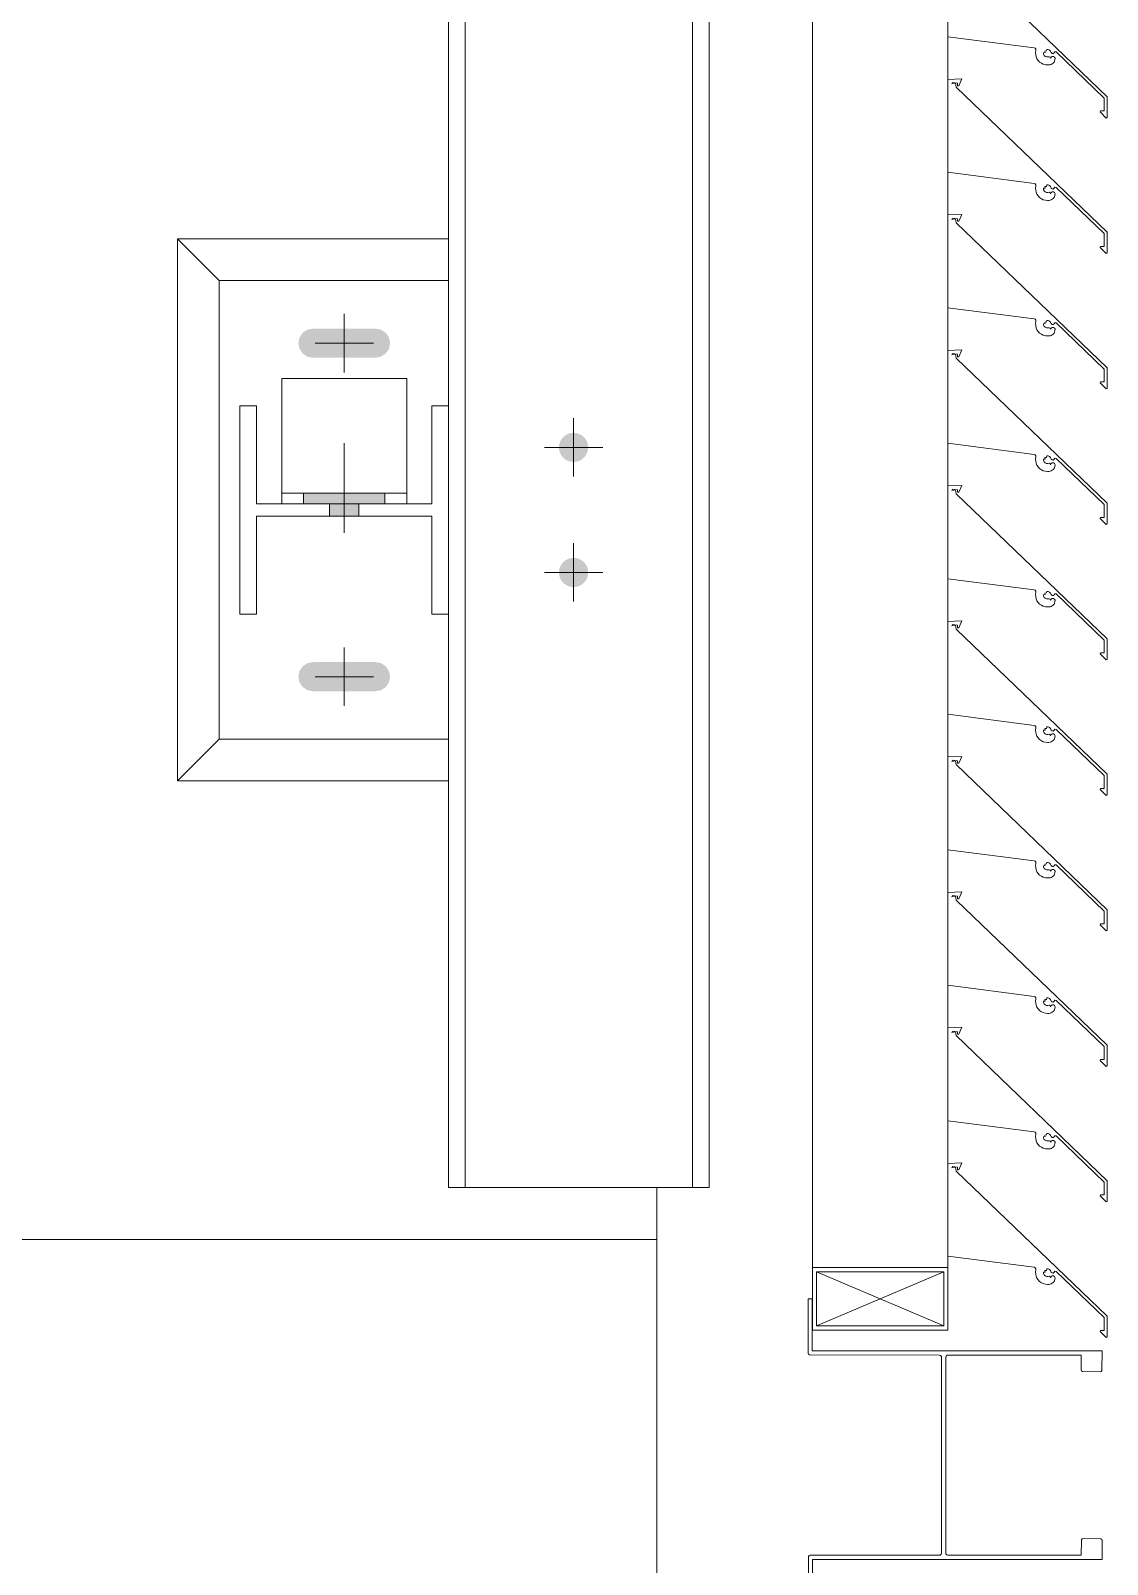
# Model space of a CAD drawing. Header units: millimetres. Extents: x -220592 to 404889, y -217665 to 38245.
# Drawn here: x 7651.58 to 7656.74, y -47997.08 to -47989.73 of the extents above; entities that cross this region are included whole.
import ezdxf

# ---------------------------------------------------------------- set-up
doc = ezdxf.new("R2010")
doc.units = ezdxf.units.MM
doc.linetypes.add('XKITLINE00', pattern=[0])
doc.layers.add('000 - 0_HIDE_OBJ_FRAMING_DEF_SUB_1', color=7, linetype='Continuous')
doc.layers.add('Part', color=7, linetype='Continuous', lineweight=0)

# ---------------------------------------------------------------- blocks, each defined once
blk = doc.blocks.new('*A13471')
at = {"layer": '000 - 0_HIDE_OBJ_FRAMING_DEF_SUB_1', "color": 7, "linetype": 'XKITLINE00', "lineweight": 0}
blk.add_line((-83.063215, 212.190805), (-83.063212, 214.940805), dxfattribs=at)
blk = doc.blocks.new('*A13472')
at = {"layer": '000 - 0_HIDE_OBJ_FRAMING_DEF_SUB_1', "color": 7, "linetype": 'XKITLINE00', "lineweight": 0}
blk.add_line((-83.063349, 214.690805), (-83.063349, 214.940805), dxfattribs=at)
blk = doc.blocks.new('*A14906')
at = {"layer": 'Part', "color": 7, "linetype": 'XKITLINE00', "lineweight": 0}
for p, q in [((-82.318045, 214.556249), (-82.318045, 227.756135)), ((-81.668045, 227.406131), (-81.668045, 227.610427)), ((-81.668045, 226.756131), (-81.668045, 226.960427)), ((-81.668045, 226.106131), (-81.668045, 226.310427)), ((-81.668045, 225.456131), (-81.668045, 225.660427)), ((-81.668045, 224.806131), (-81.668045, 225.010427)), ((-81.668045, 224.156131), (-81.668045, 224.360427)), ((-81.668045, 223.506131), (-81.668045, 223.710427)), ((-81.668045, 222.856131), (-81.668045, 223.060427)), ((-81.668045, 222.206131), (-81.668045, 222.410427)), ((-81.668045, 221.556131), (-81.668045, 221.760427)), ((-81.668045, 220.906131), (-81.668045, 221.110427)), ((-81.668045, 220.256131), (-81.668045, 220.460427)), ((-81.668045, 219.606131), (-81.668045, 219.810427)), ((-81.668045, 218.956131), (-81.668045, 219.160427)), ((-81.668045, 218.306131), (-81.668045, 218.510427)), ((-81.668045, 217.656131), (-81.668045, 217.860427)), ((-81.668045, 217.006131), (-81.668045, 217.210427)), ((-81.668045, 216.356131), (-81.668045, 216.560427)), ((-81.668045, 215.706131), (-81.668045, 215.910427)), ((-81.668045, 215.056131), (-81.668045, 215.260427)), ((-81.668045, 214.556249), (-81.668045, 214.610427))]:
    blk.add_line(p, q, dxfattribs=at)
blk = doc.blocks.new('*A14907')
at = {"layer": '000 - 0_HIDE_OBJ_FRAMING_DEF_SUB_1'}
for points in [[(-83.4564, 218.5605), (-83.4496, 218.5595), (-83.4429, 218.5578), (-83.4364, 218.5555), (-83.4302, 218.5525), (-83.4243, 218.549), (-83.4188, 218.5449), (-83.4137, 218.5403), (-83.4091, 218.5352), (-83.405, 218.5297), (-83.4015, 218.5238), (-83.3985, 218.5176), (-83.3962, 218.5111), (-83.3946, 218.5045), (-83.3936, 218.4977), (-83.3932, 218.4908), (-83.3936, 218.4839), (-83.3946, 218.4771), (-83.3962, 218.4705), (-83.3985, 218.464), (-83.4015, 218.4578), (-83.405, 218.4519), (-83.4091, 218.4464), (-83.4137, 218.4413), (-83.4188, 218.4367), (-83.4243, 218.4326), (-83.4302, 218.4291), (-83.4364, 218.4261), (-83.4429, 218.4238), (-83.4496, 218.4221), (-83.4564, 218.4211), (-83.4632, 218.4208), (-83.4701, 218.4211), (-83.4769, 218.4221), (-83.4835, 218.4238), (-83.49, 218.4261), (-83.4962, 218.4291), (-83.5021, 218.4326), (-83.5076, 218.4367), (-83.5127, 218.4413), (-83.5173, 218.4464), (-83.5214, 218.4519), (-83.5249, 218.4578), (-83.5279, 218.464), (-83.5302, 218.4705), (-83.5319, 218.4771), (-83.5329, 218.4839), (-83.5332, 218.4908), (-83.5329, 218.4977), (-83.5319, 218.5045), (-83.5302, 218.5111), (-83.5279, 218.5176), (-83.5249, 218.5238), (-83.5214, 218.5297), (-83.5173, 218.5352), (-83.5127, 218.5403), (-83.5076, 218.5449), (-83.5021, 218.549), (-83.4962, 218.5525), (-83.49, 218.5555), (-83.4835, 218.5578), (-83.4769, 218.5595), (-83.4701, 218.5605), (-83.4632, 218.5608)], [(-83.4564, 217.9605), (-83.4496, 217.9595), (-83.4429, 217.9578), (-83.4364, 217.9555), (-83.4302, 217.9525), (-83.4243, 217.949), (-83.4188, 217.9449), (-83.4137, 217.9403), (-83.4091, 217.9352), (-83.405, 217.9297), (-83.4015, 217.9238), (-83.3985, 217.9176), (-83.3962, 217.9111), (-83.3946, 217.9045), (-83.3936, 217.8977), (-83.3932, 217.8908), (-83.3936, 217.8839), (-83.3946, 217.8771), (-83.3962, 217.8705), (-83.3985, 217.864), (-83.4015, 217.8578), (-83.405, 217.8519), (-83.4091, 217.8464), (-83.4137, 217.8413), (-83.4188, 217.8367), (-83.4243, 217.8326), (-83.4302, 217.8291), (-83.4364, 217.8261), (-83.4429, 217.8238), (-83.4496, 217.8221), (-83.4564, 217.8211), (-83.4632, 217.8208), (-83.4701, 217.8211), (-83.4769, 217.8221), (-83.4835, 217.8238), (-83.49, 217.8261), (-83.4962, 217.8291), (-83.5021, 217.8326), (-83.5076, 217.8367), (-83.5127, 217.8413), (-83.5173, 217.8464), (-83.5214, 217.8519), (-83.5249, 217.8578), (-83.5279, 217.864), (-83.5302, 217.8705), (-83.5319, 217.8771), (-83.5329, 217.8839), (-83.5332, 217.8908), (-83.5329, 217.8977), (-83.5319, 217.9045), (-83.5302, 217.9111), (-83.5279, 217.9176), (-83.5249, 217.9238), (-83.5214, 217.9297), (-83.5173, 217.9352), (-83.5127, 217.9403), (-83.5076, 217.9449), (-83.5021, 217.949), (-83.4962, 217.9525), (-83.49, 217.9555), (-83.4835, 217.9578), (-83.4769, 217.9595), (-83.4701, 217.9605), (-83.4632, 217.9608)]]:
    blk.add_hatch(color=7, dxfattribs=at).paths.add_polyline_path(points, flags=17)
at = {"layer": '000 - 0_HIDE_OBJ_FRAMING_DEF_SUB_1', "color": 7, "linetype": 'XKITLINE00', "lineweight": 0}
for p, q in [((-83.4632, 218.6308), (-83.4632, 218.3508)), ((-83.6032, 218.4908), (-83.3232, 218.4908)), ((-83.4632, 218.0308), (-83.4632, 217.7508)), ((-83.6032, 217.8908), (-83.3232, 217.8908))]:
    blk.add_line(p, q, dxfattribs=at)
blk = doc.blocks.new('*A14908')
at = {"layer": '000 - 0_HIDE_OBJ_FRAMING_DEF_SUB_1'}
for points in [[(-84.7582, 218.2208), (-84.7582, 218.2708), (-84.3682, 218.2708), (-84.3682, 218.2208)], [(-84.6332, 218.1608), (-84.6332, 218.2208), (-84.4932, 218.2208), (-84.4932, 218.1608)]]:
    blk.add_hatch(color=7, dxfattribs=at).paths.add_polyline_path(points, flags=17)
at = {"layer": '000 - 0_HIDE_OBJ_FRAMING_DEF_SUB_1', "color": 7, "linetype": 'XKITLINE00', "lineweight": 0}
for p, q in [((-84.5632, 218.0816), (-84.5632, 218.5108)), ((-84.7582, 218.2208), (-84.7582, 218.2708)), ((-84.6332, 218.1608), (-84.6332, 218.2208)), ((-84.4932, 218.1608), (-84.4932, 218.2208)), ((-84.3682, 218.2208), (-84.3682, 218.2708))]:
    blk.add_line(p, q, dxfattribs=at)
blk = doc.blocks.new('*A14909')
at = {"layer": '000 - 0_HIDE_OBJ_FRAMING_DEF_SUB_1', "color": 7, "linetype": 'XKITLINE00', "lineweight": 0}
for p, q in [((-84.863213, 218.820805), (-84.863213, 218.220805)), ((-84.263213, 218.820805), (-84.863213, 218.820805)), ((-84.263213, 218.220805), (-84.263213, 218.820805)), ((-84.863213, 218.270805), (-84.263213, 218.270805))]:
    blk.add_line(p, q, dxfattribs=at)
blk = doc.blocks.new('*A14910')
at = {"layer": '000 - 0_HIDE_OBJ_FRAMING_DEF_SUB_1', "color": 7, "linetype": 'XKITLINE00', "lineweight": 0}
for p, q in [((-85.363213, 219.490805), (-85.163213, 219.290805)), ((-85.363213, 216.890805), (-85.363213, 219.490805)), ((-85.363213, 219.490805), (-84.063213, 219.490805)), ((-85.163213, 217.090805), (-85.363213, 216.890805)), ((-85.363213, 216.890805), (-84.063213, 216.890805))]:
    blk.add_line(p, q, dxfattribs=at)
blk = doc.blocks.new('*A14911')
at = {"layer": '000 - 0_HIDE_OBJ_FRAMING_DEF_SUB_1', "color": 7, "linetype": 'XKITLINE00', "lineweight": 0}
for p, q in [((-85.163213, 219.290805), (-85.163213, 217.090805)), ((-85.163213, 219.290805), (-84.063213, 219.290805)), ((-85.163213, 217.090805), (-84.063213, 217.090805))]:
    blk.add_line(p, q, dxfattribs=at)
blk = doc.blocks.new('*A14912')
at = {"layer": '000 - 0_HIDE_OBJ_FRAMING_DEF_SUB_1'}
for points in [[(-84.3485, 219.0176), (-84.3432, 218.9908), (-84.3485, 218.964), (-84.3637, 218.9413), (-84.3864, 218.9261), (-84.4132, 218.9208), (-84.7132, 218.9208), (-84.74, 218.9261), (-84.7627, 218.9413), (-84.7779, 218.964), (-84.7832, 218.9908), (-84.7779, 219.0176), (-84.7627, 219.0403), (-84.74, 219.0555), (-84.7132, 219.0608), (-84.4132, 219.0608), (-84.3864, 219.0555), (-84.3637, 219.0403)], [(-84.3485, 217.4176), (-84.3432, 217.3908), (-84.3485, 217.364), (-84.3637, 217.3413), (-84.3864, 217.3261), (-84.4132, 217.3208), (-84.7132, 217.3208), (-84.74, 217.3261), (-84.7627, 217.3413), (-84.7779, 217.364), (-84.7832, 217.3908), (-84.7779, 217.4176), (-84.7627, 217.4403), (-84.74, 217.4555), (-84.7132, 217.4608), (-84.4132, 217.4608), (-84.3864, 217.4555), (-84.3637, 217.4403)]]:
    blk.add_hatch(color=7, dxfattribs=at).paths.add_polyline_path(points, flags=17)
at = {"layer": '000 - 0_HIDE_OBJ_FRAMING_DEF_SUB_1', "color": 7, "linetype": 'XKITLINE00', "lineweight": 0}
for p, q in [((-84.5632, 219.1308), (-84.5632, 218.8508)), ((-84.7032, 218.9908), (-84.4232, 218.9908)), ((-84.5632, 217.5308), (-84.5632, 217.2508)), ((-84.7032, 217.3908), (-84.4232, 217.3908))]:
    blk.add_line(p, q, dxfattribs=at)
blk = doc.blocks.new('*A14914')
at = {"layer": '000 - 0_HIDE_OBJ_FRAMING_DEF_SUB_1', "color": 7, "linetype": 'XKITLINE00', "lineweight": 0}
for p, q in [((-84.983213, 218.690805), (-85.063213, 218.690805)), ((-85.063213, 218.690805), (-85.063213, 217.690805)), ((-84.983213, 218.220805), (-84.983213, 218.690805)), ((-84.063213, 218.690805), (-84.143213, 218.690805)), ((-84.143213, 218.690805), (-84.143213, 218.220805)), ((-84.063213, 217.690805), (-84.063213, 218.690805)), ((-84.143213, 218.220805), (-84.983213, 218.220805)), ((-84.983213, 217.690805), (-84.983213, 218.160805)), ((-84.983213, 218.160805), (-84.143213, 218.160805)), ((-84.143213, 218.160805), (-84.143213, 217.690805)), ((-85.063213, 217.690805), (-84.983213, 217.690805)), ((-84.143213, 217.690805), (-84.063213, 217.690805))]:
    blk.add_line(p, q, dxfattribs=at)
blk = doc.blocks.new('*A14915')
at = {"layer": '000 - 0_HIDE_OBJ_FRAMING_DEF_SUB_1', "color": 7, "linetype": 'XKITLINE00', "lineweight": 0}
for p, q in [((-87.063349, 214.690805), (-83.063349, 214.690805)), ((-87.063349, 212.690805), (-87.063349, 214.690805)), ((-83.063349, 214.690805), (-83.063349, 212.690805)), ((-83.063349, 212.690805), (-87.063349, 212.690805))]:
    blk.add_line(p, q, dxfattribs=at)
blk = doc.blocks.new('*A14917')
at = {"layer": '000 - 0_HIDE_OBJ_FRAMING_DEF_SUB_1', "color": 7, "linetype": 'XKITLINE00', "lineweight": 0}
for p, q in [((-83.983213, 214.940805), (-83.983213, 242.190805)), ((-82.893213, 214.940805), (-82.893213, 242.190805)), ((-82.813213, 214.940805), (-82.813213, 242.190805)), ((-84.063213, 218.690805), (-84.063213, 238.690805)), ((-84.063213, 214.940805), (-84.063213, 217.690805)), ((-84.063213, 214.940805), (-82.813213, 214.940805))]:
    blk.add_line(p, q, dxfattribs=at)
blk = doc.blocks.new('*A14919')
at = {"layer": 'Part', "color": 7, "linetype": 'XKITLINE00', "lineweight": 0}
for p, q in [((-82.318264, 214.406135), (-82.338264, 214.406132)), ((-82.338264, 214.406132), (-82.338218, 214.146132)), ((-82.31822, 214.156135), (-82.318264, 214.406135)), ((-82.338218, 214.146132), (-82.336532, 214.140576)), ((-82.336532, 214.140576), (-82.332043, 214.136894)), ((-82.332043, 214.136894), (-81.708216, 214.136241)), ((-80.92822, 214.156378), (-82.31822, 214.156135)), ((-81.708216, 214.136241), (-81.70266, 214.134557)), ((-81.70266, 214.134557), (-81.698977, 214.13007)), ((-81.698977, 214.13007), (-81.698215, 214.126243)), ((-81.698051, 213.186243), (-81.698215, 214.126243)), ((-81.678215, 214.126247), (-81.67653, 214.131803)), ((-81.677289, 213.18242), (-81.678215, 214.126247)), ((-81.67653, 214.131803), (-81.672043, 214.135487)), ((-81.672043, 214.135487), (-81.028216, 214.13636)), ((-81.028216, 214.13636), (-81.028204, 214.06636)), ((-80.928965, 214.062551), (-80.92822, 214.156378)), ((-81.028204, 214.06636), (-81.026518, 214.060805)), ((-81.026518, 214.060805), (-81.022029, 214.057122)), ((-81.022029, 214.057122), (-80.938203, 214.056376)), ((-80.938203, 214.056376), (-80.932647, 214.058062)), ((-80.932647, 214.058062), (-80.928965, 214.062551)), ((-81.027301, 213.250187), (-81.028049, 213.17636)), ((-81.023618, 213.254676), (-81.027301, 213.250187)), ((-81.018063, 213.256362), (-81.023618, 213.254676)), ((-80.934236, 213.255615), (-81.018063, 213.256362)), ((-80.929747, 213.251933), (-80.934236, 213.255615)), ((-80.928061, 213.246378), (-80.929747, 213.251933)), ((-80.928045, 213.156378), (-80.928061, 213.246378)), ((-82.337287, 213.169959), (-82.338002, 212.906132)), ((-82.333604, 213.174447), (-82.337287, 213.169959)), ((-82.328049, 213.176133), (-82.333604, 213.174447)), ((-81.704222, 213.177003), (-82.328049, 213.176133)), ((-82.318045, 213.156135), (-80.928045, 213.156378)), ((-82.318002, 212.906135), (-82.318045, 213.156135)), ((-81.699735, 213.180687), (-81.704222, 213.177003)), ((-81.698051, 213.186243), (-81.699735, 213.180687)), ((-81.673605, 213.177933), (-81.677289, 213.18242)), ((-81.668049, 213.176248), (-81.673605, 213.177933)), ((-81.028049, 213.17636), (-81.668049, 213.176248)), ((-82.338002, 212.906132), (-82.318002, 212.906135))]:
    blk.add_line(p, q, dxfattribs=at)
blk = doc.blocks.new('*A14921')
at = {"layer": 'Part', "color": 7, "linetype": 'XKITLINE00', "lineweight": 0}
for p, q in [((-81.668045, 214.556249), (-82.318045, 214.556249)), ((-82.318045, 214.556249), (-82.318045, 214.256249)), ((-81.668045, 214.256249), (-81.668045, 214.556249)), ((-82.298045, 214.276249), (-81.688045, 214.536249)), ((-82.298045, 214.536249), (-81.688045, 214.276249)), ((-82.298045, 214.276249), (-82.298045, 214.536249)), ((-82.298045, 214.536249), (-81.688045, 214.536249)), ((-81.688045, 214.536249), (-81.688045, 214.276249)), ((-82.318045, 214.256249), (-81.668045, 214.256249)), ((-81.688045, 214.276249), (-82.298045, 214.276249))]:
    blk.add_line(p, q, dxfattribs=at)
blk = doc.blocks.new('*A14932')
at = {"layer": 'Part', "color": 7, "linetype": 'XKITLINE00', "lineweight": 0}
for p, q in [((-81.668236, 220.906123), (-81.668243, 220.460453)), ((-81.60055, 220.908745), (-81.668236, 220.906123)), ((-81.648356, 220.884428), (-81.64632, 220.891001)), ((-81.63134, 220.887332), (-81.648356, 220.884428)), ((-81.64632, 220.891001), (-81.621337, 220.887861)), ((-81.628443, 220.868789), (-81.63134, 220.887332)), ((-80.903321, 220.172543), (-81.628443, 220.868789)), ((-81.621337, 220.887861), (-81.621208, 220.87567)), ((-81.621208, 220.87567), (-81.616085, 220.875258)), ((-81.616085, 220.875258), (-81.60055, 220.908745)), ((-81.668243, 220.460453), (-81.254237, 220.407423)), ((-81.254237, 220.407423), (-81.249162, 220.405233)), ((-81.249162, 220.405233), (-81.246025, 220.400681)), ((-81.245786, 220.395159), (-81.247272, 220.385025)), ((-81.247272, 220.385025), (-81.246897, 220.374789)), ((-81.246897, 220.374789), (-81.244674, 220.36479)), ((-81.246025, 220.400681), (-81.245786, 220.395159)), ((-81.244674, 220.36479), (-81.240676, 220.35536)), ((-81.240676, 220.35536), (-81.235036, 220.34681)), ((-81.209279, 220.383625), (-81.201573, 220.384731)), ((-81.20871, 220.377141), (-81.209279, 220.383625)), ((-81.205908, 220.371267), (-81.20871, 220.377141)), ((-81.201226, 220.366745), (-81.205908, 220.371267)), ((-81.202743, 220.391791), (-81.195578, 220.392735)), ((-81.201573, 220.384731), (-81.202743, 220.391791)), ((-81.195258, 220.364147), (-81.201226, 220.366745)), ((-81.195578, 220.392735), (-81.193256, 220.400125)), ((-81.188758, 220.363803), (-81.195258, 220.364147)), ((-81.193256, 220.400125), (-81.186584, 220.399703)), ((-81.18284, 220.364708), (-81.188758, 220.363803)), ((-81.186584, 220.399703), (-81.180508, 220.396913)), ((-81.178029, 220.362301), (-81.18284, 220.364708)), ((-81.180508, 220.396913), (-81.175841, 220.392126)), ((-81.175999, 220.35732), (-81.178029, 220.362301)), ((-81.173057, 220.362792), (-81.175999, 220.35732)), ((-81.175841, 220.392126), (-81.172727, 220.384553)), ((-81.1679, 220.36601), (-81.173057, 220.362792)), ((-81.172727, 220.384553), (-81.168544, 220.380396)), ((-81.168544, 220.380396), (-81.16265, 220.38019)), ((-81.161823, 220.365998), (-81.1679, 220.36601)), ((-81.16265, 220.38019), (-81.158186, 220.384044)), ((-81.156679, 220.362761), (-81.161823, 220.365998)), ((-81.158186, 220.384044), (-81.154531, 220.388671)), ((-81.154039, 220.357287), (-81.156679, 220.362761)), ((-81.15627, 220.344021), (-81.154535, 220.349517)), ((-81.154535, 220.349517), (-81.154039, 220.357287)), ((-81.154531, 220.388671), (-81.149372, 220.387579)), ((-81.149372, 220.387579), (-80.918356, 220.166176)), ((-81.235036, 220.34681), (-81.22794, 220.339423)), ((-81.22794, 220.339423), (-81.219624, 220.333445)), ((-81.219624, 220.333445), (-81.210361, 220.329072)), ((-81.210361, 220.329072), (-81.20046, 220.326449)), ((-81.20046, 220.326449), (-81.190247, 220.325664)), ((-81.190247, 220.325664), (-81.183448, 220.325762)), ((-81.183448, 220.325762), (-81.17772, 220.326398)), ((-81.17772, 220.326398), (-81.172219, 220.328117)), ((-81.172219, 220.328117), (-81.167149, 220.330857)), ((-81.167149, 220.330857), (-81.162695, 220.334515)), ((-81.162695, 220.334515), (-81.159024, 220.338958)), ((-81.159024, 220.338958), (-81.15627, 220.344021)), ((-80.918356, 220.166176), (-80.918699, 220.10483)), ((-80.903874, 220.073392), (-80.903321, 220.172543)), ((-80.936119, 220.104733), (-80.937204, 220.099812)), ((-80.937204, 220.099812), (-80.908555, 220.070923)), ((-80.918699, 220.10483), (-80.936119, 220.104733)), ((-80.908555, 220.070923), (-80.903874, 220.073392))]:
    blk.add_line(p, q, dxfattribs=at)
blk = doc.blocks.new('*A14933')
at = {"layer": 'Part', "color": 7, "linetype": 'XKITLINE00', "lineweight": 0}
for p, q in [((-81.668236, 220.256123), (-81.668243, 219.810453)), ((-81.60055, 220.258745), (-81.668236, 220.256123)), ((-81.648356, 220.234428), (-81.64632, 220.241001)), ((-81.63134, 220.237332), (-81.648356, 220.234428)), ((-81.64632, 220.241001), (-81.621337, 220.237861)), ((-81.628443, 220.218789), (-81.63134, 220.237332)), ((-80.903321, 219.522543), (-81.628443, 220.218789)), ((-81.621337, 220.237861), (-81.621208, 220.22567)), ((-81.621208, 220.22567), (-81.616085, 220.225258)), ((-81.616085, 220.225258), (-81.60055, 220.258745)), ((-81.668243, 219.810453), (-81.254237, 219.757423)), ((-81.254237, 219.757423), (-81.249162, 219.755233)), ((-81.249162, 219.755233), (-81.246025, 219.750681)), ((-81.245786, 219.745159), (-81.247272, 219.735025)), ((-81.247272, 219.735025), (-81.246897, 219.724789)), ((-81.246897, 219.724789), (-81.244674, 219.71479)), ((-81.246025, 219.750681), (-81.245786, 219.745159)), ((-81.244674, 219.71479), (-81.240676, 219.70536)), ((-81.240676, 219.70536), (-81.235036, 219.69681)), ((-81.235036, 219.69681), (-81.22794, 219.689423)), ((-81.22794, 219.689423), (-81.219624, 219.683445)), ((-81.209279, 219.733625), (-81.201573, 219.734731)), ((-81.20871, 219.727141), (-81.209279, 219.733625)), ((-81.205908, 219.721267), (-81.20871, 219.727141)), ((-81.201226, 219.716745), (-81.205908, 219.721267)), ((-81.202743, 219.741791), (-81.195578, 219.742735)), ((-81.201573, 219.734731), (-81.202743, 219.741791)), ((-81.195258, 219.714147), (-81.201226, 219.716745)), ((-81.195578, 219.742735), (-81.193256, 219.750125)), ((-81.188758, 219.713803), (-81.195258, 219.714147)), ((-81.193256, 219.750125), (-81.186584, 219.749703)), ((-81.18284, 219.714708), (-81.188758, 219.713803)), ((-81.186584, 219.749703), (-81.180508, 219.746913)), ((-81.178029, 219.712301), (-81.18284, 219.714708)), ((-81.180508, 219.746913), (-81.175841, 219.742126)), ((-81.175999, 219.70732), (-81.178029, 219.712301)), ((-81.173057, 219.712792), (-81.175999, 219.70732)), ((-81.175841, 219.742126), (-81.172727, 219.734553)), ((-81.1679, 219.71601), (-81.173057, 219.712792)), ((-81.172727, 219.734553), (-81.168544, 219.730396)), ((-81.168544, 219.730396), (-81.16265, 219.73019)), ((-81.161823, 219.715998), (-81.1679, 219.71601)), ((-81.162695, 219.684515), (-81.159024, 219.688958)), ((-81.16265, 219.73019), (-81.158186, 219.734044)), ((-81.156679, 219.712761), (-81.161823, 219.715998)), ((-81.159024, 219.688958), (-81.15627, 219.694021)), ((-81.158186, 219.734044), (-81.154531, 219.738671)), ((-81.154039, 219.707287), (-81.156679, 219.712761)), ((-81.15627, 219.694021), (-81.154535, 219.699517)), ((-81.154535, 219.699517), (-81.154039, 219.707287)), ((-81.154531, 219.738671), (-81.149372, 219.737579)), ((-81.149372, 219.737579), (-80.918356, 219.516176)), ((-81.219624, 219.683445), (-81.210361, 219.679072)), ((-81.210361, 219.679072), (-81.20046, 219.676449)), ((-81.20046, 219.676449), (-81.190247, 219.675664)), ((-81.190247, 219.675664), (-81.183448, 219.675762)), ((-81.183448, 219.675762), (-81.17772, 219.676398)), ((-81.17772, 219.676398), (-81.172219, 219.678117)), ((-81.172219, 219.678117), (-81.167149, 219.680857)), ((-81.167149, 219.680857), (-81.162695, 219.684515)), ((-80.918356, 219.516176), (-80.918699, 219.45483)), ((-80.903874, 219.423392), (-80.903321, 219.522543)), ((-80.936119, 219.454733), (-80.937204, 219.449812)), ((-80.937204, 219.449812), (-80.908555, 219.420923)), ((-80.918699, 219.45483), (-80.936119, 219.454733)), ((-80.908555, 219.420923), (-80.903874, 219.423392))]:
    blk.add_line(p, q, dxfattribs=at)
blk = doc.blocks.new('*A14934')
at = {"layer": 'Part', "color": 7, "linetype": 'XKITLINE00', "lineweight": 0}
for p, q in [((-81.668236, 219.606123), (-81.668243, 219.160453)), ((-81.60055, 219.608745), (-81.668236, 219.606123)), ((-81.648356, 219.584428), (-81.64632, 219.591001)), ((-81.63134, 219.587332), (-81.648356, 219.584428)), ((-81.64632, 219.591001), (-81.621337, 219.587861)), ((-81.628443, 219.568789), (-81.63134, 219.587332)), ((-80.903321, 218.872543), (-81.628443, 219.568789)), ((-81.621337, 219.587861), (-81.621208, 219.57567)), ((-81.621208, 219.57567), (-81.616085, 219.575258)), ((-81.616085, 219.575258), (-81.60055, 219.608745)), ((-81.668243, 219.160453), (-81.254237, 219.107423)), ((-81.254237, 219.107423), (-81.249162, 219.105233)), ((-81.249162, 219.105233), (-81.246025, 219.100681)), ((-81.246025, 219.100681), (-81.245786, 219.095159)), ((-81.195578, 219.092735), (-81.193256, 219.100125)), ((-81.193256, 219.100125), (-81.186584, 219.099703)), ((-81.186584, 219.099703), (-81.180508, 219.096913)), ((-81.245786, 219.095159), (-81.247272, 219.085025)), ((-81.247272, 219.085025), (-81.246897, 219.074789)), ((-81.246897, 219.074789), (-81.244674, 219.06479)), ((-81.244674, 219.06479), (-81.240676, 219.05536)), ((-81.240676, 219.05536), (-81.235036, 219.04681)), ((-81.235036, 219.04681), (-81.22794, 219.039423)), ((-81.22794, 219.039423), (-81.219624, 219.033445)), ((-81.219624, 219.033445), (-81.210361, 219.029072)), ((-81.210361, 219.029072), (-81.20046, 219.026449)), ((-81.209279, 219.083625), (-81.201573, 219.084731)), ((-81.20871, 219.077141), (-81.209279, 219.083625)), ((-81.205908, 219.071267), (-81.20871, 219.077141)), ((-81.201226, 219.066745), (-81.205908, 219.071267)), ((-81.202743, 219.091791), (-81.195578, 219.092735)), ((-81.201573, 219.084731), (-81.202743, 219.091791)), ((-81.195258, 219.064147), (-81.201226, 219.066745)), ((-81.20046, 219.026449), (-81.190247, 219.025664)), ((-81.188758, 219.063803), (-81.195258, 219.064147)), ((-81.190247, 219.025664), (-81.183448, 219.025762)), ((-81.18284, 219.064708), (-81.188758, 219.063803)), ((-81.183448, 219.025762), (-81.17772, 219.026398)), ((-81.178029, 219.062301), (-81.18284, 219.064708)), ((-81.180508, 219.096913), (-81.175841, 219.092126)), ((-81.175999, 219.05732), (-81.178029, 219.062301)), ((-81.17772, 219.026398), (-81.172219, 219.028117)), ((-81.173057, 219.062792), (-81.175999, 219.05732)), ((-81.175841, 219.092126), (-81.172727, 219.084553)), ((-81.1679, 219.06601), (-81.173057, 219.062792)), ((-81.172727, 219.084553), (-81.168544, 219.080396)), ((-81.172219, 219.028117), (-81.167149, 219.030857)), ((-81.168544, 219.080396), (-81.16265, 219.08019)), ((-81.161823, 219.065998), (-81.1679, 219.06601)), ((-81.167149, 219.030857), (-81.162695, 219.034515)), ((-81.162695, 219.034515), (-81.159024, 219.038958)), ((-81.16265, 219.08019), (-81.158186, 219.084044)), ((-81.156679, 219.062761), (-81.161823, 219.065998)), ((-81.159024, 219.038958), (-81.15627, 219.044021)), ((-81.158186, 219.084044), (-81.154531, 219.088671)), ((-81.154039, 219.057287), (-81.156679, 219.062761)), ((-81.15627, 219.044021), (-81.154535, 219.049517)), ((-81.154535, 219.049517), (-81.154039, 219.057287)), ((-81.154531, 219.088671), (-81.149372, 219.087579)), ((-81.149372, 219.087579), (-80.918356, 218.866176)), ((-80.936119, 218.804733), (-80.937204, 218.799812)), ((-80.918699, 218.80483), (-80.936119, 218.804733)), ((-80.918356, 218.866176), (-80.918699, 218.80483)), ((-80.903874, 218.773392), (-80.903321, 218.872543)), ((-80.937204, 218.799812), (-80.908555, 218.770923)), ((-80.908555, 218.770923), (-80.903874, 218.773392))]:
    blk.add_line(p, q, dxfattribs=at)
blk = doc.blocks.new('*A14935')
at = {"layer": 'Part', "color": 7, "linetype": 'XKITLINE00', "lineweight": 0}
for p, q in [((-81.668236, 218.956123), (-81.668243, 218.510453)), ((-81.60055, 218.958745), (-81.668236, 218.956123)), ((-81.616085, 218.925258), (-81.60055, 218.958745)), ((-81.648356, 218.934428), (-81.64632, 218.941001)), ((-81.63134, 218.937332), (-81.648356, 218.934428)), ((-81.64632, 218.941001), (-81.621337, 218.937861)), ((-81.628443, 218.918789), (-81.63134, 218.937332)), ((-80.903321, 218.222543), (-81.628443, 218.918789)), ((-81.621337, 218.937861), (-81.621208, 218.92567)), ((-81.621208, 218.92567), (-81.616085, 218.925258)), ((-81.668243, 218.510453), (-81.254237, 218.457423)), ((-81.254237, 218.457423), (-81.249162, 218.455233)), ((-81.249162, 218.455233), (-81.246025, 218.450681)), ((-81.245786, 218.445159), (-81.247272, 218.435025)), ((-81.246025, 218.450681), (-81.245786, 218.445159)), ((-81.202743, 218.441791), (-81.195578, 218.442735)), ((-81.201573, 218.434731), (-81.202743, 218.441791)), ((-81.195578, 218.442735), (-81.193256, 218.450125)), ((-81.193256, 218.450125), (-81.186584, 218.449703)), ((-81.186584, 218.449703), (-81.180508, 218.446913)), ((-81.180508, 218.446913), (-81.175841, 218.442126)), ((-81.175841, 218.442126), (-81.172727, 218.434553)), ((-81.158186, 218.434044), (-81.154531, 218.438671)), ((-81.154531, 218.438671), (-81.149372, 218.437579)), ((-81.149372, 218.437579), (-80.918356, 218.216176)), ((-81.247272, 218.435025), (-81.246897, 218.424789)), ((-81.246897, 218.424789), (-81.244674, 218.41479)), ((-81.244674, 218.41479), (-81.240676, 218.40536)), ((-81.240676, 218.40536), (-81.235036, 218.39681)), ((-81.235036, 218.39681), (-81.22794, 218.389423)), ((-81.22794, 218.389423), (-81.219624, 218.383445)), ((-81.219624, 218.383445), (-81.210361, 218.379072)), ((-81.210361, 218.379072), (-81.20046, 218.376449)), ((-81.209279, 218.433625), (-81.201573, 218.434731)), ((-81.20871, 218.427141), (-81.209279, 218.433625)), ((-81.205908, 218.421267), (-81.20871, 218.427141)), ((-81.201226, 218.416745), (-81.205908, 218.421267)), ((-81.195258, 218.414147), (-81.201226, 218.416745)), ((-81.20046, 218.376449), (-81.190247, 218.375664)), ((-81.188758, 218.413803), (-81.195258, 218.414147)), ((-81.190247, 218.375664), (-81.183448, 218.375762)), ((-81.18284, 218.414708), (-81.188758, 218.413803)), ((-81.183448, 218.375762), (-81.17772, 218.376398)), ((-81.178029, 218.412301), (-81.18284, 218.414708)), ((-81.175999, 218.40732), (-81.178029, 218.412301)), ((-81.17772, 218.376398), (-81.172219, 218.378117)), ((-81.173057, 218.412792), (-81.175999, 218.40732)), ((-81.1679, 218.41601), (-81.173057, 218.412792)), ((-81.172727, 218.434553), (-81.168544, 218.430396)), ((-81.172219, 218.378117), (-81.167149, 218.380857)), ((-81.168544, 218.430396), (-81.16265, 218.43019)), ((-81.161823, 218.415998), (-81.1679, 218.41601)), ((-81.167149, 218.380857), (-81.162695, 218.384515)), ((-81.162695, 218.384515), (-81.159024, 218.388958)), ((-81.16265, 218.43019), (-81.158186, 218.434044)), ((-81.156679, 218.412761), (-81.161823, 218.415998)), ((-81.159024, 218.388958), (-81.15627, 218.394021)), ((-81.154039, 218.407287), (-81.156679, 218.412761)), ((-81.15627, 218.394021), (-81.154535, 218.399517)), ((-81.154535, 218.399517), (-81.154039, 218.407287)), ((-80.918356, 218.216176), (-80.918699, 218.15483)), ((-80.903874, 218.123392), (-80.903321, 218.222543)), ((-80.936119, 218.154733), (-80.937204, 218.149812)), ((-80.937204, 218.149812), (-80.908555, 218.120923)), ((-80.918699, 218.15483), (-80.936119, 218.154733)), ((-80.908555, 218.120923), (-80.903874, 218.123392))]:
    blk.add_line(p, q, dxfattribs=at)
blk = doc.blocks.new('*A14936')
at = {"layer": 'Part', "color": 7, "linetype": 'XKITLINE00', "lineweight": 0}
for p, q in [((-81.668236, 218.306123), (-81.668243, 217.860453)), ((-81.60055, 218.308745), (-81.668236, 218.306123)), ((-81.648356, 218.284428), (-81.64632, 218.291001)), ((-81.64632, 218.291001), (-81.621337, 218.287861)), ((-81.616085, 218.275258), (-81.60055, 218.308745)), ((-81.63134, 218.287332), (-81.648356, 218.284428)), ((-81.628443, 218.268789), (-81.63134, 218.287332)), ((-80.903321, 217.572543), (-81.628443, 218.268789)), ((-81.621337, 218.287861), (-81.621208, 218.27567)), ((-81.621208, 218.27567), (-81.616085, 218.275258)), ((-81.668243, 217.860453), (-81.254237, 217.807423)), ((-81.254237, 217.807423), (-81.249162, 217.805233)), ((-81.249162, 217.805233), (-81.246025, 217.800681)), ((-81.245786, 217.795159), (-81.247272, 217.785025)), ((-81.247272, 217.785025), (-81.246897, 217.774789)), ((-81.246897, 217.774789), (-81.244674, 217.76479)), ((-81.246025, 217.800681), (-81.245786, 217.795159)), ((-81.209279, 217.783625), (-81.201573, 217.784731)), ((-81.20871, 217.777141), (-81.209279, 217.783625)), ((-81.205908, 217.771267), (-81.20871, 217.777141)), ((-81.202743, 217.791791), (-81.195578, 217.792735)), ((-81.201573, 217.784731), (-81.202743, 217.791791)), ((-81.195578, 217.792735), (-81.193256, 217.800125)), ((-81.193256, 217.800125), (-81.186584, 217.799703)), ((-81.186584, 217.799703), (-81.180508, 217.796913)), ((-81.180508, 217.796913), (-81.175841, 217.792126)), ((-81.175841, 217.792126), (-81.172727, 217.784553)), ((-81.172727, 217.784553), (-81.168544, 217.780396)), ((-81.168544, 217.780396), (-81.16265, 217.78019)), ((-81.16265, 217.78019), (-81.158186, 217.784044)), ((-81.158186, 217.784044), (-81.154531, 217.788671)), ((-81.154531, 217.788671), (-81.149372, 217.787579)), ((-81.149372, 217.787579), (-80.918356, 217.566176)), ((-81.244674, 217.76479), (-81.240676, 217.75536)), ((-81.240676, 217.75536), (-81.235036, 217.74681)), ((-81.235036, 217.74681), (-81.22794, 217.739423)), ((-81.22794, 217.739423), (-81.219624, 217.733445)), ((-81.219624, 217.733445), (-81.210361, 217.729072)), ((-81.210361, 217.729072), (-81.20046, 217.726449)), ((-81.201226, 217.766745), (-81.205908, 217.771267)), ((-81.195258, 217.764147), (-81.201226, 217.766745)), ((-81.20046, 217.726449), (-81.190247, 217.725664)), ((-81.188758, 217.763803), (-81.195258, 217.764147)), ((-81.190247, 217.725664), (-81.183448, 217.725762)), ((-81.18284, 217.764708), (-81.188758, 217.763803)), ((-81.183448, 217.725762), (-81.17772, 217.726398)), ((-81.178029, 217.762301), (-81.18284, 217.764708)), ((-81.175999, 217.75732), (-81.178029, 217.762301)), ((-81.17772, 217.726398), (-81.172219, 217.728117)), ((-81.173057, 217.762792), (-81.175999, 217.75732)), ((-81.1679, 217.76601), (-81.173057, 217.762792)), ((-81.172219, 217.728117), (-81.167149, 217.730857)), ((-81.161823, 217.765998), (-81.1679, 217.76601)), ((-81.167149, 217.730857), (-81.162695, 217.734515)), ((-81.162695, 217.734515), (-81.159024, 217.738958)), ((-81.156679, 217.762761), (-81.161823, 217.765998)), ((-81.159024, 217.738958), (-81.15627, 217.744021)), ((-81.154039, 217.757287), (-81.156679, 217.762761)), ((-81.15627, 217.744021), (-81.154535, 217.749517)), ((-81.154535, 217.749517), (-81.154039, 217.757287)), ((-80.918356, 217.566176), (-80.918699, 217.50483)), ((-80.903874, 217.473392), (-80.903321, 217.572543)), ((-80.936119, 217.504733), (-80.937204, 217.499812)), ((-80.937204, 217.499812), (-80.908555, 217.470923)), ((-80.918699, 217.50483), (-80.936119, 217.504733)), ((-80.908555, 217.470923), (-80.903874, 217.473392))]:
    blk.add_line(p, q, dxfattribs=at)
blk = doc.blocks.new('*A14937')
at = {"layer": 'Part', "color": 7, "linetype": 'XKITLINE00', "lineweight": 0}
for p, q in [((-81.668236, 217.656123), (-81.668243, 217.210453)), ((-81.60055, 217.658745), (-81.668236, 217.656123)), ((-81.648356, 217.634428), (-81.64632, 217.641001)), ((-81.63134, 217.637332), (-81.648356, 217.634428)), ((-81.64632, 217.641001), (-81.621337, 217.637861)), ((-81.628443, 217.618789), (-81.63134, 217.637332)), ((-81.621337, 217.637861), (-81.621208, 217.62567)), ((-81.616085, 217.625258), (-81.60055, 217.658745)), ((-80.903321, 216.922543), (-81.628443, 217.618789)), ((-81.621208, 217.62567), (-81.616085, 217.625258)), ((-81.668243, 217.210453), (-81.254237, 217.157423)), ((-81.254237, 217.157423), (-81.249162, 217.155233)), ((-81.249162, 217.155233), (-81.246025, 217.150681)), ((-81.245786, 217.145159), (-81.247272, 217.135025)), ((-81.247272, 217.135025), (-81.246897, 217.124789)), ((-81.246897, 217.124789), (-81.244674, 217.11479)), ((-81.246025, 217.150681), (-81.245786, 217.145159)), ((-81.244674, 217.11479), (-81.240676, 217.10536)), ((-81.209279, 217.133625), (-81.201573, 217.134731)), ((-81.20871, 217.127141), (-81.209279, 217.133625)), ((-81.205908, 217.121267), (-81.20871, 217.127141)), ((-81.201226, 217.116745), (-81.205908, 217.121267)), ((-81.202743, 217.141791), (-81.195578, 217.142735)), ((-81.201573, 217.134731), (-81.202743, 217.141791)), ((-81.195258, 217.114147), (-81.201226, 217.116745)), ((-81.195578, 217.142735), (-81.193256, 217.150125)), ((-81.188758, 217.113803), (-81.195258, 217.114147)), ((-81.193256, 217.150125), (-81.186584, 217.149703)), ((-81.18284, 217.114708), (-81.188758, 217.113803)), ((-81.186584, 217.149703), (-81.180508, 217.146913)), ((-81.178029, 217.112301), (-81.18284, 217.114708)), ((-81.180508, 217.146913), (-81.175841, 217.142126)), ((-81.175999, 217.10732), (-81.178029, 217.112301)), ((-81.173057, 217.112792), (-81.175999, 217.10732)), ((-81.175841, 217.142126), (-81.172727, 217.134553)), ((-81.1679, 217.11601), (-81.173057, 217.112792)), ((-81.172727, 217.134553), (-81.168544, 217.130396)), ((-81.168544, 217.130396), (-81.16265, 217.13019)), ((-81.161823, 217.115998), (-81.1679, 217.11601)), ((-81.16265, 217.13019), (-81.158186, 217.134044)), ((-81.156679, 217.112761), (-81.161823, 217.115998)), ((-81.158186, 217.134044), (-81.154531, 217.138671)), ((-81.154039, 217.107287), (-81.156679, 217.112761)), ((-81.154531, 217.138671), (-81.149372, 217.137579)), ((-81.149372, 217.137579), (-80.918356, 216.916176)), ((-81.240676, 217.10536), (-81.235036, 217.09681)), ((-81.235036, 217.09681), (-81.22794, 217.089423)), ((-81.22794, 217.089423), (-81.219624, 217.083445)), ((-81.219624, 217.083445), (-81.210361, 217.079072)), ((-81.210361, 217.079072), (-81.20046, 217.076449)), ((-81.20046, 217.076449), (-81.190247, 217.075664)), ((-81.190247, 217.075664), (-81.183448, 217.075762)), ((-81.183448, 217.075762), (-81.17772, 217.076398)), ((-81.17772, 217.076398), (-81.172219, 217.078117)), ((-81.172219, 217.078117), (-81.167149, 217.080857)), ((-81.167149, 217.080857), (-81.162695, 217.084515)), ((-81.162695, 217.084515), (-81.159024, 217.088958)), ((-81.159024, 217.088958), (-81.15627, 217.094021)), ((-81.15627, 217.094021), (-81.154535, 217.099517)), ((-81.154535, 217.099517), (-81.154039, 217.107287)), ((-80.918356, 216.916176), (-80.918699, 216.85483)), ((-80.903874, 216.823392), (-80.903321, 216.922543)), ((-80.936119, 216.854733), (-80.937204, 216.849812)), ((-80.937204, 216.849812), (-80.908555, 216.820923)), ((-80.918699, 216.85483), (-80.936119, 216.854733)), ((-80.908555, 216.820923), (-80.903874, 216.823392))]:
    blk.add_line(p, q, dxfattribs=at)
blk = doc.blocks.new('*A14938')
at = {"layer": 'Part', "color": 7, "linetype": 'XKITLINE00', "lineweight": 0}
for p, q in [((-81.668236, 217.006123), (-81.668243, 216.560453)), ((-81.60055, 217.008745), (-81.668236, 217.006123)), ((-81.648356, 216.984428), (-81.64632, 216.991001)), ((-81.63134, 216.987332), (-81.648356, 216.984428)), ((-81.64632, 216.991001), (-81.621337, 216.987861)), ((-81.628443, 216.968789), (-81.63134, 216.987332)), ((-80.903321, 216.272543), (-81.628443, 216.968789)), ((-81.621337, 216.987861), (-81.621208, 216.97567)), ((-81.621208, 216.97567), (-81.616085, 216.975258)), ((-81.616085, 216.975258), (-81.60055, 217.008745)), ((-81.668243, 216.560453), (-81.254237, 216.507423)), ((-81.254237, 216.507423), (-81.249162, 216.505233)), ((-81.249162, 216.505233), (-81.246025, 216.500681)), ((-81.245786, 216.495159), (-81.247272, 216.485025)), ((-81.247272, 216.485025), (-81.246897, 216.474789)), ((-81.246897, 216.474789), (-81.244674, 216.46479)), ((-81.246025, 216.500681), (-81.245786, 216.495159)), ((-81.244674, 216.46479), (-81.240676, 216.45536)), ((-81.240676, 216.45536), (-81.235036, 216.44681)), ((-81.209279, 216.483625), (-81.201573, 216.484731)), ((-81.20871, 216.477141), (-81.209279, 216.483625)), ((-81.205908, 216.471267), (-81.20871, 216.477141)), ((-81.201226, 216.466745), (-81.205908, 216.471267)), ((-81.202743, 216.491791), (-81.195578, 216.492735)), ((-81.201573, 216.484731), (-81.202743, 216.491791)), ((-81.195258, 216.464147), (-81.201226, 216.466745)), ((-81.195578, 216.492735), (-81.193256, 216.500125)), ((-81.188758, 216.463803), (-81.195258, 216.464147)), ((-81.193256, 216.500125), (-81.186584, 216.499703)), ((-81.18284, 216.464708), (-81.188758, 216.463803)), ((-81.186584, 216.499703), (-81.180508, 216.496913)), ((-81.178029, 216.462301), (-81.18284, 216.464708)), ((-81.180508, 216.496913), (-81.175841, 216.492126)), ((-81.175999, 216.45732), (-81.178029, 216.462301)), ((-81.173057, 216.462792), (-81.175999, 216.45732)), ((-81.175841, 216.492126), (-81.172727, 216.484553)), ((-81.1679, 216.46601), (-81.173057, 216.462792)), ((-81.172727, 216.484553), (-81.168544, 216.480396)), ((-81.168544, 216.480396), (-81.16265, 216.48019)), ((-81.161823, 216.465998), (-81.1679, 216.46601)), ((-81.16265, 216.48019), (-81.158186, 216.484044)), ((-81.156679, 216.462761), (-81.161823, 216.465998)), ((-81.158186, 216.484044), (-81.154531, 216.488671)), ((-81.154039, 216.457287), (-81.156679, 216.462761)), ((-81.15627, 216.444021), (-81.154535, 216.449517)), ((-81.154535, 216.449517), (-81.154039, 216.457287)), ((-81.154531, 216.488671), (-81.149372, 216.487579)), ((-81.149372, 216.487579), (-80.918356, 216.266176)), ((-81.235036, 216.44681), (-81.22794, 216.439423)), ((-81.22794, 216.439423), (-81.219624, 216.433445)), ((-81.219624, 216.433445), (-81.210361, 216.429072)), ((-81.210361, 216.429072), (-81.20046, 216.426449)), ((-81.20046, 216.426449), (-81.190247, 216.425664)), ((-81.190247, 216.425664), (-81.183448, 216.425762)), ((-81.183448, 216.425762), (-81.17772, 216.426398)), ((-81.17772, 216.426398), (-81.172219, 216.428117)), ((-81.172219, 216.428117), (-81.167149, 216.430857)), ((-81.167149, 216.430857), (-81.162695, 216.434515)), ((-81.162695, 216.434515), (-81.159024, 216.438958)), ((-81.159024, 216.438958), (-81.15627, 216.444021)), ((-80.918356, 216.266176), (-80.918699, 216.20483)), ((-80.903874, 216.173392), (-80.903321, 216.272543)), ((-80.936119, 216.204733), (-80.937204, 216.199812)), ((-80.937204, 216.199812), (-80.908555, 216.170923)), ((-80.918699, 216.20483), (-80.936119, 216.204733)), ((-80.908555, 216.170923), (-80.903874, 216.173392))]:
    blk.add_line(p, q, dxfattribs=at)
blk = doc.blocks.new('*A14939')
at = {"layer": 'Part', "color": 7, "linetype": 'XKITLINE00', "lineweight": 0}
for p, q in [((-81.668236, 216.356123), (-81.668243, 215.910453)), ((-81.60055, 216.358745), (-81.668236, 216.356123)), ((-81.648356, 216.334428), (-81.64632, 216.341001)), ((-81.63134, 216.337332), (-81.648356, 216.334428)), ((-81.64632, 216.341001), (-81.621337, 216.337861)), ((-81.628443, 216.318789), (-81.63134, 216.337332)), ((-80.903321, 215.622543), (-81.628443, 216.318789)), ((-81.621337, 216.337861), (-81.621208, 216.32567)), ((-81.621208, 216.32567), (-81.616085, 216.325258)), ((-81.616085, 216.325258), (-81.60055, 216.358745)), ((-81.668243, 215.910453), (-81.254237, 215.857423)), ((-81.254237, 215.857423), (-81.249162, 215.855233)), ((-81.249162, 215.855233), (-81.246025, 215.850681)), ((-81.245786, 215.845159), (-81.247272, 215.835025)), ((-81.247272, 215.835025), (-81.246897, 215.824789)), ((-81.246897, 215.824789), (-81.244674, 215.81479)), ((-81.246025, 215.850681), (-81.245786, 215.845159)), ((-81.244674, 215.81479), (-81.240676, 215.80536)), ((-81.240676, 215.80536), (-81.235036, 215.79681)), ((-81.235036, 215.79681), (-81.22794, 215.789423)), ((-81.22794, 215.789423), (-81.219624, 215.783445)), ((-81.209279, 215.833625), (-81.201573, 215.834731)), ((-81.20871, 215.827141), (-81.209279, 215.833625)), ((-81.205908, 215.821267), (-81.20871, 215.827141)), ((-81.201226, 215.816745), (-81.205908, 215.821267)), ((-81.202743, 215.841791), (-81.195578, 215.842735)), ((-81.201573, 215.834731), (-81.202743, 215.841791)), ((-81.195258, 215.814147), (-81.201226, 215.816745)), ((-81.195578, 215.842735), (-81.193256, 215.850125)), ((-81.188758, 215.813803), (-81.195258, 215.814147)), ((-81.193256, 215.850125), (-81.186584, 215.849703)), ((-81.18284, 215.814708), (-81.188758, 215.813803)), ((-81.186584, 215.849703), (-81.180508, 215.846913)), ((-81.178029, 215.812301), (-81.18284, 215.814708)), ((-81.180508, 215.846913), (-81.175841, 215.842126)), ((-81.175999, 215.80732), (-81.178029, 215.812301)), ((-81.173057, 215.812792), (-81.175999, 215.80732)), ((-81.175841, 215.842126), (-81.172727, 215.834553)), ((-81.1679, 215.81601), (-81.173057, 215.812792)), ((-81.172727, 215.834553), (-81.168544, 215.830396)), ((-81.168544, 215.830396), (-81.16265, 215.83019)), ((-81.161823, 215.815998), (-81.1679, 215.81601)), ((-81.162695, 215.784515), (-81.159024, 215.788958)), ((-81.16265, 215.83019), (-81.158186, 215.834044)), ((-81.156679, 215.812761), (-81.161823, 215.815998)), ((-81.159024, 215.788958), (-81.15627, 215.794021)), ((-81.158186, 215.834044), (-81.154531, 215.838671)), ((-81.154039, 215.807287), (-81.156679, 215.812761)), ((-81.15627, 215.794021), (-81.154535, 215.799517)), ((-81.154535, 215.799517), (-81.154039, 215.807287)), ((-81.154531, 215.838671), (-81.149372, 215.837579)), ((-81.149372, 215.837579), (-80.918356, 215.616176)), ((-81.219624, 215.783445), (-81.210361, 215.779072)), ((-81.210361, 215.779072), (-81.20046, 215.776449)), ((-81.20046, 215.776449), (-81.190247, 215.775664)), ((-81.190247, 215.775664), (-81.183448, 215.775762)), ((-81.183448, 215.775762), (-81.17772, 215.776398)), ((-81.17772, 215.776398), (-81.172219, 215.778117)), ((-81.172219, 215.778117), (-81.167149, 215.780857)), ((-81.167149, 215.780857), (-81.162695, 215.784515)), ((-80.918356, 215.616176), (-80.918699, 215.55483)), ((-80.903874, 215.523392), (-80.903321, 215.622543)), ((-80.936119, 215.554733), (-80.937204, 215.549812)), ((-80.937204, 215.549812), (-80.908555, 215.520923)), ((-80.918699, 215.55483), (-80.936119, 215.554733)), ((-80.908555, 215.520923), (-80.903874, 215.523392))]:
    blk.add_line(p, q, dxfattribs=at)
blk = doc.blocks.new('*A14940')
at = {"layer": 'Part', "color": 7, "linetype": 'XKITLINE00', "lineweight": 0}
for p, q in [((-81.668236, 215.706123), (-81.668243, 215.260453)), ((-81.60055, 215.708745), (-81.668236, 215.706123)), ((-81.648356, 215.684428), (-81.64632, 215.691001)), ((-81.63134, 215.687332), (-81.648356, 215.684428)), ((-81.64632, 215.691001), (-81.621337, 215.687861)), ((-81.628443, 215.668789), (-81.63134, 215.687332)), ((-80.903321, 214.972543), (-81.628443, 215.668789)), ((-81.621337, 215.687861), (-81.621208, 215.67567)), ((-81.621208, 215.67567), (-81.616085, 215.675258)), ((-81.616085, 215.675258), (-81.60055, 215.708745)), ((-81.668243, 215.260453), (-81.254237, 215.207423)), ((-81.254237, 215.207423), (-81.249162, 215.205233)), ((-81.249162, 215.205233), (-81.246025, 215.200681)), ((-81.246025, 215.200681), (-81.245786, 215.195159)), ((-81.195578, 215.192735), (-81.193256, 215.200125)), ((-81.193256, 215.200125), (-81.186584, 215.199703)), ((-81.186584, 215.199703), (-81.180508, 215.196913)), ((-81.245786, 215.195159), (-81.247272, 215.185025)), ((-81.247272, 215.185025), (-81.246897, 215.174789)), ((-81.246897, 215.174789), (-81.244674, 215.16479)), ((-81.244674, 215.16479), (-81.240676, 215.15536)), ((-81.240676, 215.15536), (-81.235036, 215.14681)), ((-81.235036, 215.14681), (-81.22794, 215.139423)), ((-81.22794, 215.139423), (-81.219624, 215.133445)), ((-81.219624, 215.133445), (-81.210361, 215.129072)), ((-81.210361, 215.129072), (-81.20046, 215.126449)), ((-81.209279, 215.183625), (-81.201573, 215.184731)), ((-81.20871, 215.177141), (-81.209279, 215.183625)), ((-81.205908, 215.171267), (-81.20871, 215.177141)), ((-81.201226, 215.166745), (-81.205908, 215.171267)), ((-81.202743, 215.191791), (-81.195578, 215.192735)), ((-81.201573, 215.184731), (-81.202743, 215.191791)), ((-81.195258, 215.164147), (-81.201226, 215.166745)), ((-81.20046, 215.126449), (-81.190247, 215.125664)), ((-81.188758, 215.163803), (-81.195258, 215.164147)), ((-81.190247, 215.125664), (-81.183448, 215.125762)), ((-81.18284, 215.164708), (-81.188758, 215.163803)), ((-81.183448, 215.125762), (-81.17772, 215.126398)), ((-81.178029, 215.162301), (-81.18284, 215.164708)), ((-81.180508, 215.196913), (-81.175841, 215.192126)), ((-81.175999, 215.15732), (-81.178029, 215.162301)), ((-81.17772, 215.126398), (-81.172219, 215.128117)), ((-81.173057, 215.162792), (-81.175999, 215.15732)), ((-81.175841, 215.192126), (-81.172727, 215.184553)), ((-81.1679, 215.16601), (-81.173057, 215.162792)), ((-81.172727, 215.184553), (-81.168544, 215.180396)), ((-81.172219, 215.128117), (-81.167149, 215.130857)), ((-81.168544, 215.180396), (-81.16265, 215.18019)), ((-81.161823, 215.165998), (-81.1679, 215.16601)), ((-81.167149, 215.130857), (-81.162695, 215.134515)), ((-81.162695, 215.134515), (-81.159024, 215.138958)), ((-81.16265, 215.18019), (-81.158186, 215.184044)), ((-81.156679, 215.162761), (-81.161823, 215.165998)), ((-81.159024, 215.138958), (-81.15627, 215.144021)), ((-81.158186, 215.184044), (-81.154531, 215.188671)), ((-81.154039, 215.157287), (-81.156679, 215.162761)), ((-81.15627, 215.144021), (-81.154535, 215.149517)), ((-81.154535, 215.149517), (-81.154039, 215.157287)), ((-81.154531, 215.188671), (-81.149372, 215.187579)), ((-81.149372, 215.187579), (-80.918356, 214.966176)), ((-80.936119, 214.904733), (-80.937204, 214.899812)), ((-80.918699, 214.90483), (-80.936119, 214.904733)), ((-80.918356, 214.966176), (-80.918699, 214.90483)), ((-80.903874, 214.873392), (-80.903321, 214.972543)), ((-80.937204, 214.899812), (-80.908555, 214.870923)), ((-80.908555, 214.870923), (-80.903874, 214.873392))]:
    blk.add_line(p, q, dxfattribs=at)
blk = doc.blocks.new('*A14941')
at = {"layer": 'Part', "color": 7, "linetype": 'XKITLINE00', "lineweight": 0}
for p, q in [((-81.668236, 215.056123), (-81.668243, 214.610453)), ((-81.60055, 215.058745), (-81.668236, 215.056123)), ((-81.616085, 215.025258), (-81.60055, 215.058745)), ((-81.648356, 215.034428), (-81.64632, 215.041001)), ((-81.63134, 215.037332), (-81.648356, 215.034428)), ((-81.64632, 215.041001), (-81.621337, 215.037861)), ((-81.628443, 215.018789), (-81.63134, 215.037332)), ((-80.903321, 214.322543), (-81.628443, 215.018789)), ((-81.621337, 215.037861), (-81.621208, 215.02567)), ((-81.621208, 215.02567), (-81.616085, 215.025258)), ((-81.668243, 214.610453), (-81.254237, 214.557423)), ((-81.254237, 214.557423), (-81.249162, 214.555233)), ((-81.249162, 214.555233), (-81.246025, 214.550681)), ((-81.245786, 214.545159), (-81.247272, 214.535025)), ((-81.246025, 214.550681), (-81.245786, 214.545159)), ((-81.202743, 214.541791), (-81.195578, 214.542735)), ((-81.201573, 214.534731), (-81.202743, 214.541791)), ((-81.195578, 214.542735), (-81.193256, 214.550125)), ((-81.193256, 214.550125), (-81.186584, 214.549703)), ((-81.186584, 214.549703), (-81.180508, 214.546913)), ((-81.180508, 214.546913), (-81.175841, 214.542126)), ((-81.175841, 214.542126), (-81.172727, 214.534553)), ((-81.158186, 214.534044), (-81.154531, 214.538671)), ((-81.154531, 214.538671), (-81.149372, 214.537579)), ((-81.149372, 214.537579), (-80.918356, 214.316176)), ((-81.247272, 214.535025), (-81.246897, 214.524789)), ((-81.246897, 214.524789), (-81.244674, 214.51479)), ((-81.244674, 214.51479), (-81.240676, 214.50536)), ((-81.240676, 214.50536), (-81.235036, 214.49681)), ((-81.235036, 214.49681), (-81.22794, 214.489423)), ((-81.22794, 214.489423), (-81.219624, 214.483445)), ((-81.219624, 214.483445), (-81.210361, 214.479072)), ((-81.210361, 214.479072), (-81.20046, 214.476449)), ((-81.209279, 214.533625), (-81.201573, 214.534731)), ((-81.20871, 214.527141), (-81.209279, 214.533625)), ((-81.205908, 214.521267), (-81.20871, 214.527141)), ((-81.201226, 214.516745), (-81.205908, 214.521267)), ((-81.195258, 214.514147), (-81.201226, 214.516745)), ((-81.20046, 214.476449), (-81.190247, 214.475664)), ((-81.188758, 214.513803), (-81.195258, 214.514147)), ((-81.190247, 214.475664), (-81.183448, 214.475762)), ((-81.18284, 214.514708), (-81.188758, 214.513803)), ((-81.183448, 214.475762), (-81.17772, 214.476398)), ((-81.178029, 214.512301), (-81.18284, 214.514708)), ((-81.175999, 214.50732), (-81.178029, 214.512301)), ((-81.17772, 214.476398), (-81.172219, 214.478117)), ((-81.173057, 214.512792), (-81.175999, 214.50732)), ((-81.1679, 214.51601), (-81.173057, 214.512792)), ((-81.172727, 214.534553), (-81.168544, 214.530396)), ((-81.172219, 214.478117), (-81.167149, 214.480857)), ((-81.168544, 214.530396), (-81.16265, 214.53019)), ((-81.161823, 214.515998), (-81.1679, 214.51601)), ((-81.167149, 214.480857), (-81.162695, 214.484515)), ((-81.162695, 214.484515), (-81.159024, 214.488958)), ((-81.16265, 214.53019), (-81.158186, 214.534044)), ((-81.156679, 214.512761), (-81.161823, 214.515998)), ((-81.159024, 214.488958), (-81.15627, 214.494021)), ((-81.154039, 214.507287), (-81.156679, 214.512761)), ((-81.15627, 214.494021), (-81.154535, 214.499517)), ((-81.154535, 214.499517), (-81.154039, 214.507287)), ((-80.918356, 214.316176), (-80.918699, 214.25483)), ((-80.903874, 214.223392), (-80.903321, 214.322543)), ((-80.936119, 214.254733), (-80.937204, 214.249812)), ((-80.937204, 214.249812), (-80.908555, 214.220923)), ((-80.918699, 214.25483), (-80.936119, 214.254733)), ((-80.908555, 214.220923), (-80.903874, 214.223392))]:
    blk.add_line(p, q, dxfattribs=at)

msp = doc.modelspace()

# ---------------------------------------------------------------- block references
at = {"color": 7, "lineweight": 0}
for name in ['*A13471', '*A13472', '*A14917', '*A14906', '*A14932', '*A14933', '*A14934', '*A14910', '*A14911', '*A14912', '*A14935', '*A14909', '*A14914', '*A14907', '*A14908', '*A14936', '*A14937', '*A14938', '*A14939', '*A14940', '*A14941', '*A14915', '*A14921', '*A14919']:
    msp.add_blockref(name, (7737.6457, -48210.2152), dxfattribs=at)

doc.saveas('drawing.dxf')
